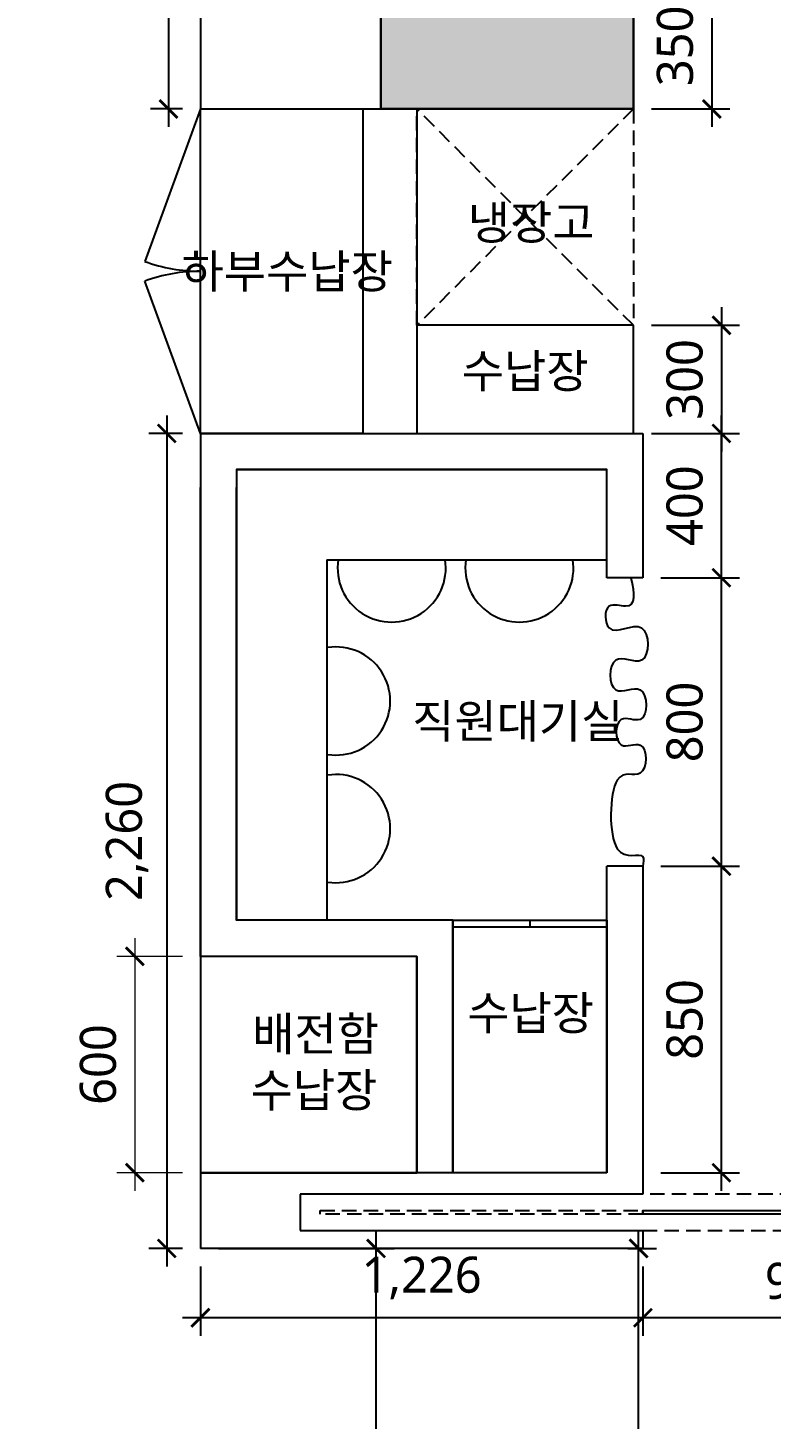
# Model space of a CAD drawing. Header units: metres. Extents: x 11578468 to 47831421, y -58341524 to -14256839.
# Drawn here: x 23877449 to 23879510, y -29089526 to -29085667 of the extents above; entities that cross this region are included whole.
import ezdxf
from ezdxf.enums import TextEntityAlignment as Align

# ---------------------------------------------------------------- set-up
doc = ezdxf.new("R2010")
doc.units = ezdxf.units.M
doc.header["$LTSCALE"] = 50
doc.header["$MEASUREMENT"] = 0
doc.linetypes.add('DH-HID2', pattern=[1.2, 0.8, -0.4])
doc.layers.get('0').update_dxf_attribs({"linetype": 'CONTINUOUS'})
doc.layers.get('DEFPOINTS').update_dxf_attribs({"linetype": 'CONTINUOUS'})
for name, color, linetype in [('0-ELC TEXT', 7, 'CONTINUOUS'), ('04_FUR', 6, 'CONTINUOUS'), ('3.기호.계단선', 30, 'CONTINUOUS'), ('CO-DOOR', 8, 'CONTINUOUS'), ('FU-FURM', 251, 'DH-HID2'), ('wall', 3, 'CONTINUOUS'), ('家具', 251, 'CONTINUOUS'), ('가구', 6, 'CONTINUOUS')]:
    doc.layers.add(name, color=color, linetype=linetype)
for name, color, linetype, lineweight in [('DIM', 7, 'CONTINUOUS', 15), ('ha', 8, 'CONTINUOUS', 5), ('wall2', 3, 'CONTINUOUS', 25)]:
    doc.layers.add(name, color=color, linetype=linetype, lineweight=lineweight)
doc.styles.add('HY 울릉도 L', font='malgun.ttf')
doc.styles.add('맑은 고딕', font='malgun.ttf')
doc.dimstyles.new('사본 50', dxfattribs={"dimscale": 50, "dimtxt": 2, "dimasz": 1, "dimexe": 1, "dimexo": 1, "dimgap": 1, "dimtad": 1, "dimdec": 0, "dimrnd": 0.05, "dimdsep": 46, "dimlunit": 6, "dimtxsty": 'HY 울릉도 L', "dimblk": 'ARCHTICK', "dimcen": 2.5, "dimdle": 1, "dimclrd": 133, "dimclre": 133, "dimclrt": 30, "dimadec": 0, "dimazin": 0, "dimtfac": 1, "dimtdec": 0, "dimtix": 1, "dimtmove": 2, "dimatfit": 3, "dimldrblk": 'ARCHTICK', "dimfxl": 1, "dimlwd": -1, "dimlwe": -1, "dimarcsym": 0})

# ---------------------------------------------------------------- blocks, each defined once
blk = doc.blocks.new('sdagdgds')
at = {"layer": 'ha', "transparency": 33554687}
h = blk.add_hatch(color=256, dxfattribs=at)
h.dxf.hatch_style = 1
h.paths.add_polyline_path([(23725502, -29128457), (23728302, -29128457), (23728302, -29132607), (23728502, -29132607), (23728502, -29128257), (23728302, -29128257), (23725302, -29128257), (23725302, -29132557), (23725502, -29132557)])
h.paths.add_polyline_path([(23728502, -29133657), (23728302, -29133657), (23728302, -29133757), (23725502, -29133757), (23725502, -29133657), (23725302, -29133657), (23725302, -29133757), (23724848.0976572, -29133757), (23724752, -29133757), (23724752, -29136507), (23725152, -29136507), (23725152, -29137657), (23725352, -29137657), (23725352, -29137507), (23727752, -29137507), (23727952, -29137507), (23727952, -29137307), (23725352, -29137307), (23725352, -29136507), (23727052, -29136507), (23727052, -29136707), (23727252, -29136707), (23727252, -29136507), (23727252, -29135757), (23727252, -29135707), (23727052, -29135707), (23727052, -29135757), (23727052, -29136307), (23725352, -29136307), (23724952, -29136307), (23724952, -29133957), (23727052, -29133957), (23727052, -29134507), (23727252, -29134507), (23727252, -29133957), (23728502, -29133957)])
h.paths.add_polyline_path([(23727952, -29138607), (23727752, -29138607), (23727752, -29139637), (23725352, -29139637), (23725352, -29139457), (23725152, -29139457), (23725152, -29140057), (23725352, -29140057), (23725352, -29139837), (23727752, -29139837), (23727752, -29139907), (23727952, -29139907), (23727952, -29139837)])
h.paths.add_polyline_path([(23727952, -29141007), (23727752, -29141007), (23727752, -29142007), (23725352, -29142007), (23725352, -29141857), (23725152, -29141857), (23725152, -29144557), (23725652, -29144557), (23725652, -29144657), (23729552, -29144657), (23729552, -29144457), (23725852, -29144457), (23725852, -29144357), (23725352, -29144357), (23725352, -29142207), (23727952, -29142207)])
h.paths.add_polyline_path([(23731552, -29144307), (23730852, -29144307), (23730852, -29144457), (23730732, -29144457), (23730732, -29144657), (23732052, -29144657), (23732052, -29144457), (23731552, -29144457)])
h.paths.add_polyline_path([(23739502, -29144457), (23736702, -29144457), (23736702, -29144307), (23736002, -29144307), (23736002, -29144457), (23733202, -29144457), (23733202, -29144657), (23739502, -29144657)])
h.paths.add_polyline_path([(23745902, -29143307), (23745702, -29143307), (23745702, -29144457), (23744702, -29144457), (23744702, -29144307), (23744002, -29144307), (23744002, -29144457), (23743102, -29144457), (23743102, -29144657), (23745902, -29144657)])
h.paths.add_polyline_path([(23745902, -29133157), (23745702, -29133157), (23745702, -29139657), (23745902, -29139657)])
h.paths.add_polyline_path([(23745902, -29140857), (23745702, -29140857), (23745702, -29142157), (23745902, -29142157)])
h.paths.add_polyline_path([(23744602, -29136307), (23743902, -29136307), (23743902, -29136657), (23744602, -29136657)])
h.paths.add_polyline_path([(23736702, -29136307), (23736002, -29136307), (23736002, -29136657), (23736702, -29136657)])
h.paths.add_polyline_path([(23731602, -29136307), (23730902, -29136307), (23730902, -29136657), (23731602, -29136657)])
h.paths.add_polyline_path([(23745902, -29130707), (23745702, -29130707), (23745702, -29131957), (23745902, -29131957)])
h.paths.add_polyline_path([(23745902, -29128257), (23743802, -29128257), (23743802, -29128457), (23743802, -29128707), (23744502, -29128707), (23744502, -29128457), (23745702, -29128457), (23745702, -29129607), (23745902, -29129607)])
h.paths.add_polyline_path([(23731602, -29128457), (23731602, -29128257), (23730902, -29128257), (23730902, -29130107), (23731102, -29130107), (23731102, -29128707), (23731602, -29128707)])
h.paths.add_polyline_path([(23736702, -29128257), (23736002, -29128257), (23736002, -29128457), (23736002, -29128707), (23736702, -29128707), (23736702, -29128457)])
at = {"layer": 'wall'}
for p, q in [((23736002, -29136307), (23736002, -29136657)), ((23736702, -29136657), (23736702, -29136307)), ((23736002, -29136657), (23736702, -29136657))]:
    blk.add_line(p, q, dxfattribs=at)
blk = doc.blocks.new('_ArchTick')
at = {"color": 0, "linetype": 'ByBlock', "const_width": 0.15}
blk.add_lwpolyline([(-0.5, -0.5), (0.5, 0.5)], dxfattribs=at)
blk = doc.blocks.new('*D2039')
at = {"layer": 'DEFPOINTS', "color": 0}
for p in [(23878027.7, -29082642.3), (23877839.1, -29085892.3), (23877927.7, -29085892.3)]:
    blk.add_point(p, dxfattribs=at)
at = {"layer": 'wall', "color": 133, "ltscale": 10}
for p, q in [((23877839.1, -29082592.3), (23877839.1, -29085942.3)), ((23877977.7, -29082642.3), (23877789.1, -29082642.3)), ((23877877.7, -29085892.3), (23877789.1, -29085892.3))]:
    blk.add_line(p, q, dxfattribs=at)
at = {"layer": 'wall', "color": 133, "xscale": 50, "yscale": 50, "zscale": 50}
for p, rotation in [((23877839.1, -29082642.3), 90), ((23877839.1, -29085892.3), 270)]:
    blk.add_blockref('_ArchTick', p, dxfattribs=dict(at, rotation=rotation))
at = {"layer": 'wall', "color": 30, "ltscale": 10, "insert": (23877729.1, -29084267.3), "char_height": 100, "attachment_point": 5, "rotation": 90, "style": 'HY 울릉도 L'}
blk.add_mtext('3,250', dxfattribs=at)
blk = doc.blocks.new('*D2099')
at = {"layer": 'DEFPOINTS', "color": 0}
for p in [(23879154.1, -29089052.3), (23880054.1, -29089052.3), (23879154.1, -29089244.5)]:
    blk.add_point(p, dxfattribs=at)
at = {"layer": 'wall', "color": 133, "ltscale": 10}
for p, q in [((23879154.1, -29089102.3), (23879154.1, -29089294.5)), ((23880054.1, -29089102.3), (23880054.1, -29089294.5)), ((23880104.1, -29089244.5), (23879104.1, -29089244.5))]:
    blk.add_line(p, q, dxfattribs=at)
at = {"layer": 'wall', "color": 133, "xscale": 50, "yscale": 50, "zscale": 50, "rotation": 180}
blk.add_blockref('_ArchTick', (23879154.1, -29089244.5), dxfattribs=at)
at = {"layer": 'wall', "color": 133, "xscale": 50, "yscale": 50, "zscale": 50}
blk.add_blockref('_ArchTick', (23880054.1, -29089244.5), dxfattribs=at)
at = {"layer": 'wall', "color": 30, "ltscale": 10, "insert": (23879604.1, -29089142.8), "char_height": 100, "attachment_point": 5, "style": 'HY 울릉도 L'}
blk.add_mtext('900', dxfattribs=at)
blk = doc.blocks.new('*D2100')
at = {"layer": 'DEFPOINTS', "color": 0}
for p in [(23877927.7, -29089052.3), (23879154.1, -29089052.3), (23877927.7, -29089244.5)]:
    blk.add_point(p, dxfattribs=at)
at = {"layer": 'wall', "color": 133, "ltscale": 10}
for p, q in [((23877927.7, -29089102.3), (23877927.7, -29089294.5)), ((23879154.1, -29089102.3), (23879154.1, -29089294.5)), ((23879204.1, -29089244.5), (23877877.7, -29089244.5))]:
    blk.add_line(p, q, dxfattribs=at)
at = {"layer": 'wall', "color": 133, "xscale": 50, "yscale": 50, "zscale": 50, "rotation": 180}
blk.add_blockref('_ArchTick', (23877927.7, -29089244.5), dxfattribs=at)
at = {"layer": 'wall', "color": 133, "xscale": 50, "yscale": 50, "zscale": 50}
blk.add_blockref('_ArchTick', (23879154.1, -29089244.5), dxfattribs=at)
at = {"layer": 'wall', "color": 30, "ltscale": 10, "insert": (23878540.9, -29089134.2), "char_height": 100, "attachment_point": 5, "style": 'HY 울릉도 L'}
blk.add_mtext('1,226', dxfattribs=at)
blk = doc.blocks.new('*D2108')
at = {"layer": 'DEFPOINTS', "color": 0}
for p in [(23879154.1, -29087992.3), (23879371.9, -29087992.3), (23879154.1, -29088842.3)]:
    blk.add_point(p, dxfattribs=at)
at = {"layer": 'wall', "color": 133, "ltscale": 10}
for p, q in [((23879371.9, -29088892.3), (23879371.9, -29087942.3)), ((23879204.1, -29087992.3), (23879421.9, -29087992.3)), ((23879204.1, -29088842.3), (23879421.9, -29088842.3))]:
    blk.add_line(p, q, dxfattribs=at)
at = {"layer": 'wall', "color": 133, "xscale": 50, "yscale": 50, "zscale": 50}
for p, rotation in [((23879371.9, -29087992.3), 90), ((23879371.9, -29088842.3), 270)]:
    blk.add_blockref('_ArchTick', p, dxfattribs=dict(at, rotation=rotation))
at = {"layer": 'wall', "color": 30, "ltscale": 10, "insert": (23879270.2, -29088417.3), "char_height": 100, "attachment_point": 5, "rotation": 90, "style": 'HY 울릉도 L'}
blk.add_mtext('850', dxfattribs=at)
blk = doc.blocks.new('*D2109')
at = {"layer": 'DEFPOINTS', "color": 0}
for p in [(23879154.1, -29087192.3), (23879371.9, -29087192.3), (23879154.1, -29087992.3)]:
    blk.add_point(p, dxfattribs=at)
at = {"layer": 'wall', "color": 133, "ltscale": 10}
for p, q in [((23879371.9, -29088042.3), (23879371.9, -29087142.3)), ((23879204.1, -29087192.3), (23879421.9, -29087192.3)), ((23879204.1, -29087992.3), (23879421.9, -29087992.3))]:
    blk.add_line(p, q, dxfattribs=at)
at = {"layer": 'wall', "color": 133, "xscale": 50, "yscale": 50, "zscale": 50}
for p, rotation in [((23879371.9, -29087192.3), 90), ((23879371.9, -29087992.3), 270)]:
    blk.add_blockref('_ArchTick', p, dxfattribs=dict(at, rotation=rotation))
at = {"layer": 'wall', "color": 30, "ltscale": 10, "insert": (23879270.2, -29087592.3), "char_height": 100, "attachment_point": 5, "rotation": 90, "style": 'HY 울릉도 L'}
blk.add_mtext('800', dxfattribs=at)
blk = doc.blocks.new('*D2110')
at = {"layer": 'DEFPOINTS', "color": 0}
for p in [(23879154.1, -29086792.3), (23879371.9, -29086792.3), (23879154.1, -29087192.3)]:
    blk.add_point(p, dxfattribs=at)
at = {"layer": 'wall', "color": 133, "ltscale": 10}
for p, q in [((23879371.9, -29087242.3), (23879371.9, -29086742.3)), ((23879204.1, -29086792.3), (23879421.9, -29086792.3)), ((23879204.1, -29087192.3), (23879421.9, -29087192.3))]:
    blk.add_line(p, q, dxfattribs=at)
at = {"layer": 'wall', "color": 133, "xscale": 50, "yscale": 50, "zscale": 50}
for p, rotation in [((23879371.9, -29086792.3), 90), ((23879371.9, -29087192.3), 270)]:
    blk.add_blockref('_ArchTick', p, dxfattribs=dict(at, rotation=rotation))
at = {"layer": 'wall', "color": 30, "ltscale": 10, "insert": (23879270.2, -29086992.3), "char_height": 100, "attachment_point": 5, "rotation": 90, "style": 'HY 울릉도 L'}
blk.add_mtext('400', dxfattribs=at)
blk = doc.blocks.new('*D2111')
at = {"layer": 'DEFPOINTS', "color": 0}
for p in [(23877927.7, -29086792.3), (23877834.5, -29089052.3), (23877927.7, -29089052.3)]:
    blk.add_point(p, dxfattribs=at)
at = {"layer": 'wall', "color": 133, "ltscale": 10}
for p, q in [((23877834.5, -29086742.3), (23877834.5, -29089102.3)), ((23877877.7, -29086792.3), (23877784.5, -29086792.3)), ((23877877.7, -29089052.3), (23877784.5, -29089052.3))]:
    blk.add_line(p, q, dxfattribs=at)
at = {"layer": 'wall', "color": 133, "xscale": 50, "yscale": 50, "zscale": 50}
for p, rotation in [((23877834.5, -29086792.3), 90), ((23877834.5, -29089052.3), 270)]:
    blk.add_blockref('_ArchTick', p, dxfattribs=dict(at, rotation=rotation))
at = {"layer": 'wall', "color": 30, "ltscale": 10, "insert": (23877724.5, -29087922.3), "char_height": 100, "attachment_point": 5, "rotation": 90, "style": 'HY 울릉도 L'}
blk.add_mtext('2,260', dxfattribs=at)
blk = doc.blocks.new('*D2112')
at = {"layer": 'DEFPOINTS', "color": 0}
for p in [(23879127.7, -29085542.3), (23879127.7, -29085892.3), (23879345.2, -29085892.3)]:
    blk.add_point(p, dxfattribs=at)
at = {"layer": 'wall', "color": 133, "ltscale": 10}
for p, q in [((23879345.2, -29085492.3), (23879345.2, -29085942.3)), ((23879177.7, -29085542.3), (23879395.2, -29085542.3)), ((23879177.7, -29085892.3), (23879395.2, -29085892.3))]:
    blk.add_line(p, q, dxfattribs=at)
at = {"layer": 'wall', "color": 133, "xscale": 50, "yscale": 50, "zscale": 50}
for p, rotation in [((23879345.2, -29085542.3), 90), ((23879345.2, -29085892.3), 270)]:
    blk.add_blockref('_ArchTick', p, dxfattribs=dict(at, rotation=rotation))
at = {"layer": 'wall', "color": 30, "ltscale": 10, "insert": (23879243.5, -29085717.3), "char_height": 100, "attachment_point": 5, "rotation": 90, "style": 'HY 울릉도 L'}
blk.add_mtext('350', dxfattribs=at)
blk = doc.blocks.new('*D2119')
at = {"layer": 'DEFPOINTS', "color": 0}
for p in [(23879062.7, -29089052.3), (23879142.3, -29089052.3), (23879062.7, -29090851)]:
    blk.add_point(p, dxfattribs=at)
at = {"layer": 'wall', "color": 133, "ltscale": 10}
for p, q in [((23879142.3, -29090901), (23879142.3, -29089002.3)), ((23879112.7, -29089052.3), (23879192.3, -29089052.3)), ((23879112.7, -29090851), (23879192.3, -29090851))]:
    blk.add_line(p, q, dxfattribs=at)
at = {"layer": 'wall', "color": 133, "xscale": 50, "yscale": 50, "zscale": 50}
for p, rotation in [((23879142.3, -29089052.3), 90), ((23879142.3, -29090851), 270)]:
    blk.add_blockref('_ArchTick', p, dxfattribs=dict(at, rotation=rotation))
at = {"layer": 'wall', "color": 30, "ltscale": 10, "insert": (23879032, -29089951.6), "char_height": 100, "attachment_point": 5, "rotation": 90, "style": 'HY 울릉도 L'}
blk.add_mtext('1,799', dxfattribs=at)
blk = doc.blocks.new('*D2136')
at = {"layer": 'DEFPOINTS', "color": 0}
for p in [(23884627.7, -29089364.1), (23884627.7, -29089718.2), (23878130.2, -29089791.7)]:
    blk.add_point(p, dxfattribs=at)
at = {"layer": 'wall', "color": 133, "ltscale": 10}
for p, q in [((23884627.7, -29089414.1), (23884627.7, -29089768.2)), ((23878130.2, -29089741.7), (23878130.2, -29089668.2)), ((23878080.2, -29089718.2), (23884677.7, -29089718.2))]:
    blk.add_line(p, q, dxfattribs=at)
at = {"layer": 'wall', "color": 133, "xscale": 50, "yscale": 50, "zscale": 50, "rotation": 180}
blk.add_blockref('_ArchTick', (23878130.2, -29089718.2), dxfattribs=at)
at = {"layer": 'wall', "color": 133, "xscale": 50, "yscale": 50, "zscale": 50}
blk.add_blockref('_ArchTick', (23884627.7, -29089718.2), dxfattribs=at)
at = {"layer": 'wall', "color": 30, "ltscale": 10, "insert": (23881379, -29089608.2), "char_height": 100, "attachment_point": 5, "style": 'HY 울릉도 L'}
blk.add_mtext('6,497', dxfattribs=at)
blk = doc.blocks.new('*D2175')
at = {"layer": 'DEFPOINTS', "color": 0}
for p in [(23877927.7, -29088242.3), (23877746, -29088842.3), (23877927.7, -29088842.3)]:
    blk.add_point(p, dxfattribs=at)
at = {"layer": 'DIM', "color": 133, "ltscale": 10}
for p, q in [((23877746, -29088192.3), (23877746, -29088892.3)), ((23877877.7, -29088242.3), (23877696, -29088242.3)), ((23877877.7, -29088842.3), (23877696, -29088842.3))]:
    blk.add_line(p, q, dxfattribs=at)
at = {"layer": 'DIM', "color": 133, "xscale": 50, "yscale": 50, "zscale": 50}
for p, rotation in [((23877746, -29088242.3), 90), ((23877746, -29088842.3), 270)]:
    blk.add_blockref('_ArchTick', p, dxfattribs=dict(at, rotation=rotation))
at = {"layer": 'DIM', "color": 30, "ltscale": 10, "insert": (23877644.3, -29088542.3), "char_height": 100, "attachment_point": 5, "rotation": 90, "style": 'HY 울릉도 L'}
blk.add_mtext('600', dxfattribs=at)
blk = doc.blocks.new('*D2189')
at = {"layer": 'DEFPOINTS', "color": 0}
for p in [(23877927.7, -29089052.3), (23878130.2, -29090542.3), (23878414.4, -29090542.3)]:
    blk.add_point(p, dxfattribs=at)
at = {"layer": 'wall', "color": 133, "ltscale": 10}
for p, q in [((23878414.4, -29089002.3), (23878414.4, -29090592.3)), ((23877977.7, -29089052.3), (23878464.4, -29089052.3)), ((23878180.2, -29090542.3), (23878464.4, -29090542.3))]:
    blk.add_line(p, q, dxfattribs=at)
at = {"layer": 'wall', "color": 133, "xscale": 50, "yscale": 50, "zscale": 50}
for p, rotation in [((23878414.4, -29089052.3), 90), ((23878414.4, -29090542.3), 270)]:
    blk.add_blockref('_ArchTick', p, dxfattribs=dict(at, rotation=rotation))
at = {"layer": 'wall', "color": 30, "ltscale": 10, "insert": (23878304.1, -29089797.3), "char_height": 100, "attachment_point": 5, "rotation": 90, "style": 'HY 울릉도 L'}
blk.add_mtext('1,490', dxfattribs=at)
blk = doc.blocks.new('*D2192')
at = {"layer": 'DEFPOINTS', "color": 0}
for p in [(23879127.7, -29086492.3), (23879127.7, -29086792.3), (23879371.9, -29086792.3)]:
    blk.add_point(p, dxfattribs=at)
at = {"layer": 'wall', "color": 133, "ltscale": 10}
for p, q in [((23879371.9, -29086442.3), (23879371.9, -29086842.3)), ((23879177.7, -29086492.3), (23879421.9, -29086492.3)), ((23879177.7, -29086792.3), (23879421.9, -29086792.3))]:
    blk.add_line(p, q, dxfattribs=at)
at = {"layer": 'wall', "color": 133, "xscale": 50, "yscale": 50, "zscale": 50}
for p, rotation in [((23879371.9, -29086492.3), 270), ((23879371.9, -29086792.3), 90)]:
    blk.add_blockref('_ArchTick', p, dxfattribs=dict(at, rotation=rotation))
at = {"layer": 'wall', "color": 30, "ltscale": 10, "insert": (23879270.2, -29086642.3), "char_height": 100, "attachment_point": 5, "rotation": 90, "style": 'HY 울릉도 L'}
blk.add_mtext('300', dxfattribs=at)

msp = doc.modelspace()

# ---------------------------------------------------------------- linework, layer by layer
at = {"layer": '04_FUR', "ltscale": 10}
for p, q in [((23877927.7, -29087642.3), (23877927.7, -29088242.3)), ((23878627.7, -29088142.3), (23879054.1, -29088142.3)), ((23878627.7, -29088842.3), (23878627.7, -29088142.3)), ((23878627.7, -29088160.3), (23879054.1, -29088160.3)), ((23878840.9, -29088142.3), (23878840.9, -29088160.3)), ((23879054.1, -29088142.3), (23879054.1, -29088842.3)), ((23879054.1, -29088842.3), (23878627.7, -29088842.3))]:
    msp.add_line(p, q, dxfattribs=at)
for points in [[(23879127.7, -29086492.3), (23878527.7, -29086492.3), (23878527.7, -29086792.3), (23879127.7, -29086792.3)], [(23877927.7, -29088842.3), (23878527.7, -29088842.3), (23878527.7, -29088242.3), (23877927.7, -29088242.3)]]:
    msp.add_lwpolyline(points, close=True, dxfattribs=at)
for points in [[(23878277.7, -29087142.3), (23879054.1, -29087142.3), (23879054.1, -29086892.3), (23878027.7, -29086892.3), (23878027.7, -29087142.3)], [(23878277.7, -29087142.3), (23878277.7, -29088142.3), (23878027.7, -29088142.3), (23878027.7, -29087142.3)]]:
    msp.add_lwpolyline(points, dxfattribs=at)
for centre, start, end in [((23878457.9, -29087165.4), 171.1259, 8.8741), ((23878811.8, -29087165.4), 171.1259, 8.8741), ((23878303.8, -29087534.2), 261.1259, 98.8741), ((23878303.8, -29087888), 261.1259, 98.8741)]:
    msp.add_arc(centre, 150, start, end, dxfattribs=at)
at = {"layer": 'CO-DOOR', "color": 251, "linetype": 'DH-HID2'}
for points in [[(23879154.1, -29089002.3), (23880054.1, -29089002.3), (23880054.1, -29088902.3), (23879154.1, -29088902.3)], [(23879154.1, -29088952.3), (23879154.1, -29088957.3)]]:
    msp.add_lwpolyline(points, dxfattribs=at)
at = {"layer": 'CO-DOOR', "color": 8, "linetype": 'DH-HID2'}
msp.add_lwpolyline([(23879154.1, -29088957.3), (23878260.1, -29088957.3), (23878260.1, -29088947.3), (23879154.1, -29088947.3)], close=True, dxfattribs=at)
at = {"layer": 'CO-DOOR'}
msp.add_lwpolyline([(23880054.1, -29088957.3), (23879154.1, -29088957.3), (23879154.1, -29088947.3), (23880054.1, -29088947.3)], close=True, dxfattribs=at)
at = {"layer": 'FU-FURM'}
for p, q in [((23879127.7, -29086492.3), (23878527.7, -29085892.3)), ((23879127.7, -29085892.3), (23878527.7, -29086492.3))]:
    msp.add_line(p, q, dxfattribs=at)
msp.add_lwpolyline([(23878527.7, -29085892.3), (23879127.7, -29085892.3), (23879127.7, -29086492.3), (23878527.7, -29086492.3)], close=True, dxfattribs=at)
at = {"layer": 'wall', "ltscale": 10}
for p, q in [((23877927.7, -29085892.3), (23878427.7, -29085892.3)), ((23878377.7, -29085892.3), (23878377.7, -29086792.3)), ((23878527.7, -29085892.3), (23878527.7, -29086792.3)), ((23877927.7, -29086792.3), (23879154.1, -29086792.3)), ((23879154.1, -29086792.3), (23879154.1, -29087192.3)), ((23878027.7, -29086892.3), (23879054.1, -29086892.3)), ((23879054.1, -29087192.3), (23879054.1, -29086892.3)), ((23879154.1, -29087192.3), (23879054.1, -29087192.3)), ((23879054.1, -29088842.3), (23879054.1, -29087992.3)), ((23879154.1, -29087992.3), (23879054.1, -29087992.3)), ((23879154.1, -29087992.3), (23879154.1, -29088902.3)), ((23878627.7, -29088142.3), (23878627.7, -29088842.3)), ((23878527.7, -29088242.3), (23878527.7, -29088842.3)), ((23879154.1, -29088902.3), (23878204.1, -29088902.3)), ((23878204.1, -29088902.3), (23878204.1, -29089002.3)), ((23879154.1, -29088947.3), (23879154.1, -29088957.3)), ((23878204.1, -29089002.3), (23879154.1, -29089002.3)), ((23879154.1, -29089002.3), (23879154.1, -29089052.3))]:
    msp.add_line(p, q, dxfattribs=at)
msp.add_lwpolyline([(23878427.7, -29085542.3), (23879127.7, -29085542.3), (23879127.7, -29085892.3), (23878427.7, -29085892.3)], close=True, dxfattribs=at)
at = {"layer": 'wall2'}
for p, q in [((23877927.7, -29085542.3), (23877927.7, -29085892.3)), ((23877927.7, -29086792.3), (23877927.7, -29088242.3)), ((23878027.7, -29086892.3), (23878027.7, -29088142.3)), ((23877927.7, -29088242.3), (23877927.7, -29086942.3)), ((23878027.7, -29088142.3), (23878027.7, -29086942.3)), ((23877927.7, -29088842.3), (23877927.7, -29089052.3)), ((23878527.7, -29089052.3), (23878427.7, -29089052.3)), ((23879154.1, -29089052.3), (23878527.5, -29089052.3)), ((23878527.5, -29089052.3), (23878527.5, -29089053.1))]:
    msp.add_line(p, q, dxfattribs=at)
at = {"layer": 'wall2', "ltscale": 10}
for p, q in [((23878627.7, -29088142.3), (23878027.7, -29088142.3)), ((23878527.7, -29088242.3), (23877927.7, -29088242.3)), ((23879054.1, -29088842.3), (23877927.7, -29088842.3)), ((23879154.1, -29089052.3), (23877927.7, -29089052.3))]:
    msp.add_line(p, q, dxfattribs=at)
at = {"layer": '家具', "ltscale": 10}
msp.add_open_spline([(23879120.5, -29087192.3), (23879131.7, -29087236.4), (23879136, -29087288), (23879044.9, -29087253.7), (23879049.8, -29087373.4), (23879173.4, -29087283.1), (23879174.4, -29087457.8), (23879058.4, -29087384.8), (23879057.9, -29087538), (23879167.7, -29087467.6), (23879169.9, -29087613.3), (23879075.7, -29087558.7), (23879075.5, -29087682.9), (23879168.6, -29087628.5), (23879166.5, -29087767.9), (23879062.5, -29087701), (23879056.5, -29088005.3), (23879161.1, -29087943.5), (23879155.6, -29087982), (23879154.1, -29087992.3)], degree=3, knots=[34.225614, 34.225614, 34.225614, 34.225614, 129.350152, 174.816427, 234.516348, 324.111881, 413.662195, 484.591503, 566.919486, 634.128876, 716.216808, 768.481849, 839.375776, 891.640817, 969.997126, 1033.461118, 1115.549051, 1186.478358, 1212.123887, 1212.123887, 1212.123887, 1212.123887], dxfattribs=at)
at = {"layer": '가구', "ltscale": 10}
for p, q in [((23877927.7, -29085892.3), (23877773.8, -29086315.1)), ((23877927.7, -29086792.3), (23877773.8, -29086369.4))]:
    msp.add_line(p, q, dxfattribs=at)
msp.add_lwpolyline([(23877927.7, -29085892.3), (23878377.7, -29085892.3), (23878377.7, -29086792.3), (23877927.7, -29086792.3)], close=True, dxfattribs=at)
for centre, start, end in [((23877927.7, -29085892.3), 250, 270), ((23877927.7, -29086792.3), 90, 110)]:
    msp.add_arc(centre, 450, start, end, dxfattribs=at)

# ---------------------------------------------------------------- block references
at = {"layer": '3.기호.계단선'}
msp.add_blockref('sdagdgds', (142425.7, 50764.7), dxfattribs=at)

# ---------------------------------------------------------------- texts
at = {"layer": '0-ELC TEXT', "style": '맑은 고딕'}
for s, p in [('냉장고', (23878844.6, -29086207.5)), ('하부수납장', (23878168.3, -29086342.6)), ('수납장', (23878827.9, -29086619)), ('직원대기실', (23878807.4, -29087590)), ('수납장', (23878843, -29088399.6)), ('배전함', (23878247, -29088457.4)), ('수납장', (23878242.4, -29088613.5))]:
    msp.add_text(s, height=93.33, rotation=360, dxfattribs=at).set_placement(p, align=Align.MIDDLE_CENTER)

# ---------------------------------------------------------------- dimensions: what is measured, and where the dimension line sits
at = {"layer": 'DIM', "ltscale": 10}
dim = msp.add_linear_dim(base=(23877746, -29088842.3), p1=(23877927.7, -29088242.3), p2=(23877927.7, -29088842.3), angle=90, dimstyle='사본 50', dxfattribs=at)
dim.commit()
dim.dimension.update_dxf_attribs({"geometry": '*D2175', "text_midpoint": (23877644.3, -29088542.3)})
at = {"layer": 'wall', "ltscale": 10}
for base, p1, p2, picture, middle in [((23877839.1, -29085892.3), (23878027.7, -29082642.3), (23877927.7, -29085892.3), '*D2039', (23877729.1, -29084267.3)), ((23879345.2, -29085892.3), (23879127.7, -29085542.3), (23879127.7, -29085892.3), '*D2112', (23879243.5, -29085717.3)), ((23879371.9, -29086792.3), (23879127.7, -29086492.3), (23879127.7, -29086792.3), '*D2192', (23879270.2, -29086642.3)), ((23877834.5, -29089052.3), (23877927.7, -29086792.3), (23877927.7, -29089052.3), '*D2111', (23877724.5, -29087922.3)), ((23879371.9, -29086792.3), (23879154.1, -29087192.3), (23879154.1, -29086792.3), '*D2110', (23879270.2, -29086992.3)), ((23879371.9, -29087192.3), (23879154.1, -29087992.3), (23879154.1, -29087192.3), '*D2109', (23879270.2, -29087592.3)), ((23879371.9, -29087992.3), (23879154.1, -29088842.3), (23879154.1, -29087992.3), '*D2108', (23879270.2, -29088417.3)), ((23878414.4, -29090542.3), (23877927.7, -29089052.3), (23878130.2, -29090542.3), '*D2189', (23878304.1, -29089797.3)), ((23879142.3, -29089052.3), (23879062.7, -29090851), (23879062.7, -29089052.3), '*D2119', (23879032, -29089951.6))]:
    dim = msp.add_linear_dim(base=base, p1=p1, p2=p2, angle=90, dimstyle='사본 50', dxfattribs=at)
    dim.commit()
    dim.dimension.update_dxf_attribs({"geometry": picture, "text_midpoint": middle})
for base, p1, p2, picture, middle in [((23877927.7, -29089244.5), (23879154.1, -29089052.3), (23877927.7, -29089052.3), '*D2100', (23878540.9, -29089134.2)), ((23879154.1, -29089244.5), (23880054.1, -29089052.3), (23879154.1, -29089052.3), '*D2099', (23879604.1, -29089142.8)), ((23884627.696, -29089718.2358), (23878130.2438, -29089791.7123), (23884627.696, -29089364.067), '*D2136', (23881378.9699, -29089608.1814))]:
    dim = msp.add_linear_dim(base=base, p1=p1, p2=p2, dimstyle='사본 50', dxfattribs=at)
    dim.commit()
    dim.dimension.update_dxf_attribs({"geometry": picture, "text_midpoint": middle})

doc.saveas('drawing.dxf')
